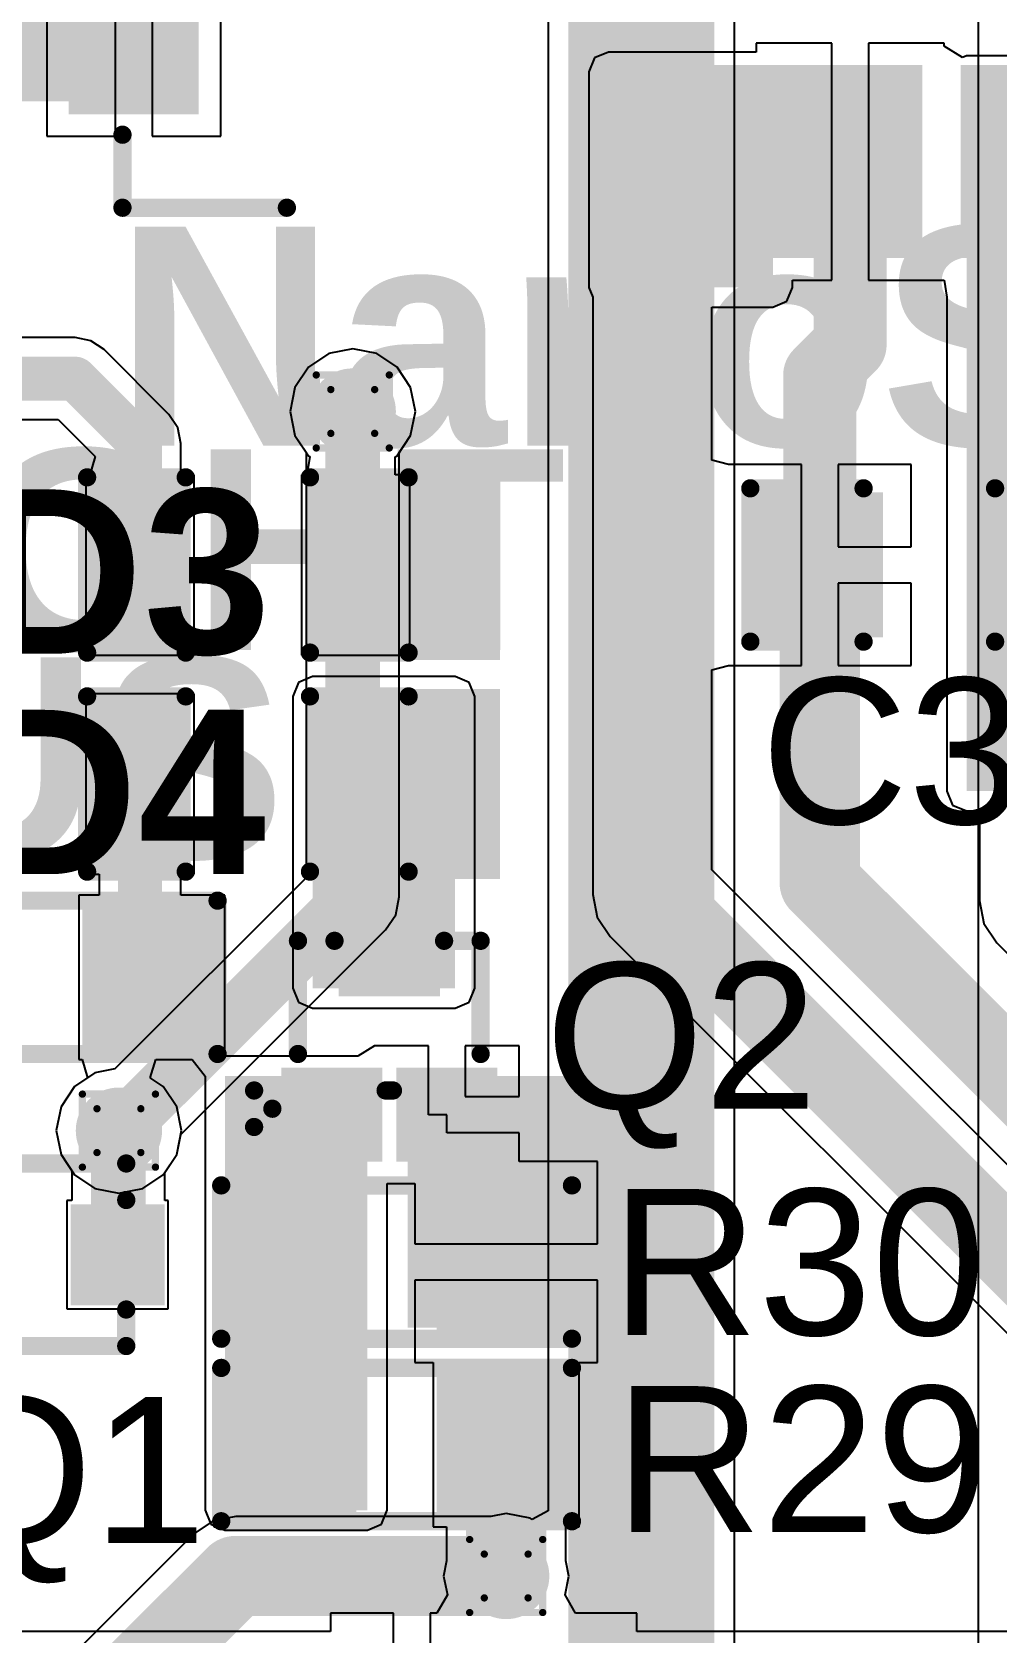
# Model space of a CAD drawing. Header units: inches. Extents: x -0.3 to 9.9, y -0.4 to 5.
# Drawn here: x 0.4832 to 0.7473, y 1.7827 to 2.2209 of the extents above; entities that cross this region are included whole.
import ezdxf

# ---------------------------------------------------------------- set-up
doc = ezdxf.new("R2010")
doc.units = ezdxf.units.IN
doc.header["$MEASUREMENT"] = 0
for name, color, linetype in [('Bottom Layer', 5, 'Continuous'), ('Bottom Solder', 6, 'Continuous'), ('Drill Drawing', 1, 'Continuous'), ('Top Layer', 1, 'Continuous'), ('Top Overlay', 2, 'Continuous'), ('Top Paste', 8, 'Continuous'), ('Top Solder', 216, 'Continuous'), ('Via Holes', 16, 'Continuous')]:
    doc.layers.add(name, color=color, linetype=linetype)
doc.styles.add('Arial', font='', dxfattribs={"height": 0.2})
doc.styles.add('Arial_Bold', font='', dxfattribs={"height": 0.2})
doc.styles.get('Arial').set_extended_font_data('Arial')
doc.styles.get('Arial_Bold').set_extended_font_data('Arial', bold=True)

# ---------------------------------------------------------------- blocks, each defined once
blk = doc.blocks.new('XKNANO_113_14')
at = {"layer": 'Top Layer'}
for points in [[(-0.00591, 0.2878), (0.02559, 0.2878), (0.02559, 0.24291), (-0.00591, 0.24291)], [(0.04409, 0.2878), (0.07559, 0.2878), (0.07559, 0.24291), (0.04409, 0.24291)], [(0.0815, 0.2878), (0.11299, 0.2878), (0.11299, 0.24291), (0.0815, 0.24291)], [(0.24213, 0.24843), (0.26969, 0.24843), (0.26969, 0.16575), (0.24213, 0.16575)]]:
    blk.add_hatch(color=1, dxfattribs=at).paths.add_polyline_path(points)
at = {"layer": 'Top Paste'}
for points in [[(-0.00591, 0.2878), (0.02559, 0.2878), (0.02559, 0.24291), (-0.00591, 0.24291)], [(0.04409, 0.2878), (0.07559, 0.2878), (0.07559, 0.24291), (0.04409, 0.24291)], [(0.0815, 0.2878), (0.11299, 0.2878), (0.11299, 0.24291), (0.0815, 0.24291)], [(0.24213, 0.24843), (0.26969, 0.24843), (0.26969, 0.16575), (0.24213, 0.16575)]]:
    blk.add_hatch(color=8, dxfattribs=at).paths.add_polyline_path(points)
at = {"layer": 'Top Solder'}
for points in [[(-0.00991, 0.2918), (0.02959, 0.2918), (0.02959, 0.23891), (-0.00991, 0.23891)], [(0.04009, 0.2918), (0.07959, 0.2918), (0.07959, 0.23891), (0.04009, 0.23891)], [(0.0775, 0.2918), (0.11699, 0.2918), (0.11699, 0.23891), (0.0775, 0.23891)], [(0.23813, 0.25243), (0.27369, 0.25243), (0.27369, 0.16175), (0.23813, 0.16175)]]:
    blk.add_hatch(color=216, dxfattribs=at).paths.add_polyline_path(points)
at = {"layer": 'Top Overlay', "const_width": 0.005}
for points in [[(0.259, 0.278), (0.214, 0.278)], [(0.259, 0.278), (0.259, 0.258)]]:
    blk.add_lwpolyline(points, dxfattribs=at)
at = {"layer": 'Top Overlay', "const_width": 0.0025}
for points in [[(0.21275, 0.278, 1), (0.21525, 0.278, 1)], [(0.25775, 0.278, 1), (0.26025, 0.278, 1)], [(0.25775, 0.278, 1), (0.26025, 0.278, 1)], [(0.25775, 0.258, 1), (0.26025, 0.258, 1)]]:
    blk.add_lwpolyline(points, format="xyb", close=True, dxfattribs=at)
blk = doc.blocks.new('LED_0603_37')
at = {"layer": 'Top Layer'}
for points in [[(-0.03937, 0.01969), (-0.01969, 0.01969), (-0.01969, -0.01969), (-0.03937, -0.01969)], [(0.01969, 0.01969), (0.03937, 0.01969), (0.03937, -0.01969), (0.01969, -0.01969)]]:
    blk.add_hatch(color=1, dxfattribs=at).paths.add_polyline_path(points)
at = {"layer": 'Top Overlay'}
blk.add_hatch(color=2, dxfattribs=at).paths.add_polyline_path([(0.044, -0.026), (0.069, -0.026), (0.069, 0.026), (0.044, 0.026)])
at = {"layer": 'Top Paste'}
for points in [[(-0.03937, 0.01969), (-0.01969, 0.01969), (-0.01969, -0.01969), (-0.03937, -0.01969)], [(0.01969, 0.01969), (0.03937, 0.01969), (0.03937, -0.01969), (0.01969, -0.01969)]]:
    blk.add_hatch(color=8, dxfattribs=at).paths.add_polyline_path(points)
at = {"layer": 'Top Solder'}
for points in [[(-0.04337, 0.02369), (-0.01569, 0.02369), (-0.01569, -0.02369), (-0.04337, -0.02369)], [(0.01569, 0.02369), (0.04337, 0.02369), (0.04337, -0.02369), (0.01569, -0.02369)]]:
    blk.add_hatch(color=216, dxfattribs=at).paths.add_polyline_path(points)
at = {"layer": 'Top Overlay', "const_width": 0.005}
for points in [[(-0.044, 0.024), (-0.017, 0.024)], [(-0.044, -0.024), (-0.044, 0.024)], [(0.017, 0.024), (0.044, 0.024)], [(0.044, -0.024), (0.044, 0.024)], [(-0.044, -0.024), (-0.017, -0.024)], [(0.017, -0.024), (0.044, -0.024)]]:
    blk.add_lwpolyline(points, dxfattribs=at)
at = {"layer": 'Top Overlay', "const_width": 0.0025}
for points in [[(-0.04525, 0.024, 1), (-0.04275, 0.024, 1)], [(-0.04525, 0.024, 1), (-0.04275, 0.024, 1)], [(-0.01825, 0.024, 1), (-0.01575, 0.024, 1)], [(0.01575, 0.024, 1), (0.01825, 0.024, 1)], [(0.04275, 0.024, 1), (0.04525, 0.024, 1)], [(0.04275, 0.024, 1), (0.04525, 0.024, 1)], [(-0.04525, -0.024, 1), (-0.04275, -0.024, 1)], [(-0.04525, -0.024, 1), (-0.04275, -0.024, 1)], [(-0.01825, -0.024, 1), (-0.01575, -0.024, 1)], [(0.01575, -0.024, 1), (0.01825, -0.024, 1)], [(0.04275, -0.024, 1), (0.04525, -0.024, 1)], [(0.04275, -0.024, 1), (0.04525, -0.024, 1)]]:
    blk.add_lwpolyline(points, format="xyb", close=True, dxfattribs=at)
at = {"layer": 'Top Overlay', "style": 'Arial_Bold'}
blk.add_text('LED4', height=0.045, dxfattribs=at).set_placement((-0.15575, -0.02468))
blk = doc.blocks.new('R___0603_45')
at = {"layer": 'Top Layer'}
for points in [[(-0.015, 0.0175), (-0.015, -0.0175), (-0.045, -0.0175), (-0.045, 0.0175)], [(0.045, 0.0175), (0.045, -0.0175), (0.015, -0.0175), (0.015, 0.0175)]]:
    blk.add_hatch(color=1, dxfattribs=at).paths.add_polyline_path(points)
at = {"layer": 'Top Paste'}
for points in [[(-0.015, 0.0175), (-0.015, -0.0175), (-0.045, -0.0175), (-0.045, 0.0175)], [(0.045, 0.0175), (0.045, -0.0175), (0.015, -0.0175), (0.015, 0.0175)]]:
    blk.add_hatch(color=8, dxfattribs=at).paths.add_polyline_path(points)
at = {"layer": 'Top Solder'}
for points in [[(-0.011, 0.0215), (-0.011, -0.0215), (-0.049, -0.0215), (-0.049, 0.0215)], [(0.049, 0.0215), (0.049, -0.0215), (0.011, -0.0215), (0.011, 0.0215)]]:
    blk.add_hatch(color=216, dxfattribs=at).paths.add_polyline_path(points)
at = {"layer": 'Top Overlay', "const_width": 0.005}
for points in [[(-0.048, 0.021), (-0.048, -0.021)], [(0.048, 0.021), (-0.048, 0.021)], [(0.048, 0.021), (0.048, -0.021)], [(0.048, -0.021), (-0.048, -0.021)]]:
    blk.add_lwpolyline(points, dxfattribs=at)
at = {"layer": 'Top Overlay', "const_width": 0.0025}
for points in [[(-0.04925, 0.021, 1), (-0.04675, 0.021, 1)], [(-0.04925, 0.021, 1), (-0.04675, 0.021, 1)], [(0.04675, 0.021, 1), (0.04925, 0.021, 1)], [(0.04675, 0.021, 1), (0.04925, 0.021, 1)], [(-0.04925, -0.021, 1), (-0.04675, -0.021, 1)], [(-0.04925, -0.021, 1), (-0.04675, -0.021, 1)], [(0.04675, -0.021, 1), (0.04925, -0.021, 1)], [(0.04675, -0.021, 1), (0.04925, -0.021, 1)]]:
    blk.add_lwpolyline(points, format="xyb", close=True, dxfattribs=at)
blk = doc.blocks.new('R___0603_80')
at = {"layer": 'Top Layer'}
for points in [[(-0.015, 0.0175), (-0.015, -0.0175), (-0.045, -0.0175), (-0.045, 0.0175)], [(0.045, 0.0175), (0.045, -0.0175), (0.015, -0.0175), (0.015, 0.0175)]]:
    blk.add_hatch(color=1, dxfattribs=at).paths.add_polyline_path(points)
at = {"layer": 'Top Paste'}
for points in [[(-0.015, 0.0175), (-0.015, -0.0175), (-0.045, -0.0175), (-0.045, 0.0175)], [(0.045, 0.0175), (0.045, -0.0175), (0.015, -0.0175), (0.015, 0.0175)]]:
    blk.add_hatch(color=8, dxfattribs=at).paths.add_polyline_path(points)
at = {"layer": 'Top Solder'}
for points in [[(-0.011, 0.0215), (-0.011, -0.0215), (-0.049, -0.0215), (-0.049, 0.0215)], [(0.049, 0.0215), (0.049, -0.0215), (0.011, -0.0215), (0.011, 0.0215)]]:
    blk.add_hatch(color=216, dxfattribs=at).paths.add_polyline_path(points)
at = {"layer": 'Top Overlay', "const_width": 0.005}
for points in [[(-0.048, 0.021), (0.048, 0.021)], [(-0.048, -0.021), (-0.048, 0.021)], [(0.048, -0.021), (0.048, 0.021)], [(-0.048, -0.021), (0.048, -0.021)]]:
    blk.add_lwpolyline(points, dxfattribs=at)
at = {"layer": 'Top Overlay', "const_width": 0.0025}
for points in [[(-0.04925, 0.021, 1), (-0.04675, 0.021, 1)], [(-0.04925, 0.021, 1), (-0.04675, 0.021, 1)], [(0.04675, 0.021, 1), (0.04925, 0.021, 1)], [(0.04675, 0.021, 1), (0.04925, 0.021, 1)], [(-0.04925, -0.021, 1), (-0.04675, -0.021, 1)], [(-0.04925, -0.021, 1), (-0.04675, -0.021, 1)], [(0.04675, -0.021, 1), (0.04925, -0.021, 1)], [(0.04675, -0.021, 1), (0.04925, -0.021, 1)]]:
    blk.add_lwpolyline(points, format="xyb", close=True, dxfattribs=at)
blk = doc.blocks.new('R___0603_81')
at = {"layer": 'Top Layer'}
for points in [[(-0.015, 0.0175), (-0.015, -0.0175), (-0.045, -0.0175), (-0.045, 0.0175)], [(0.045, 0.0175), (0.045, -0.0175), (0.015, -0.0175), (0.015, 0.0175)]]:
    blk.add_hatch(color=1, dxfattribs=at).paths.add_polyline_path(points)
at = {"layer": 'Top Paste'}
for points in [[(-0.015, 0.0175), (-0.015, -0.0175), (-0.045, -0.0175), (-0.045, 0.0175)], [(0.045, 0.0175), (0.045, -0.0175), (0.015, -0.0175), (0.015, 0.0175)]]:
    blk.add_hatch(color=8, dxfattribs=at).paths.add_polyline_path(points)
at = {"layer": 'Top Solder'}
for points in [[(-0.011, 0.0215), (-0.011, -0.0215), (-0.049, -0.0215), (-0.049, 0.0215)], [(0.049, 0.0215), (0.049, -0.0215), (0.011, -0.0215), (0.011, 0.0215)]]:
    blk.add_hatch(color=216, dxfattribs=at).paths.add_polyline_path(points)
at = {"layer": 'Top Overlay', "const_width": 0.005}
for points in [[(-0.048, -0.021), (-0.048, 0.021)], [(-0.048, 0.021), (0.048, 0.021)], [(0.048, -0.021), (0.048, 0.021)], [(-0.048, -0.021), (0.048, -0.021)]]:
    blk.add_lwpolyline(points, dxfattribs=at)
at = {"layer": 'Top Overlay', "const_width": 0.0025}
for points in [[(-0.04925, 0.021, 1), (-0.04675, 0.021, 1)], [(-0.04925, 0.021, 1), (-0.04675, 0.021, 1)], [(0.04675, 0.021, 1), (0.04925, 0.021, 1)], [(0.04675, 0.021, 1), (0.04925, 0.021, 1)], [(-0.04925, -0.021, 1), (-0.04675, -0.021, 1)], [(-0.04925, -0.021, 1), (-0.04675, -0.021, 1)], [(0.04675, -0.021, 1), (0.04925, -0.021, 1)], [(0.04675, -0.021, 1), (0.04925, -0.021, 1)]]:
    blk.add_lwpolyline(points, format="xyb", close=True, dxfattribs=at)
blk = doc.blocks.new('SOT_723_106')
at = {"layer": 'Top Layer'}
for points in [[(-0.00984, 0.0315), (0.00984, 0.0315), (0.00984, 0.01378), (-0.00984, 0.01378)], [(-0.02559, -0.01378), (-0.00591, -0.01378), (-0.00591, -0.0315), (-0.02559, -0.0315)], [(0.00591, -0.01378), (0.02559, -0.01378), (0.02559, -0.0315), (0.00591, -0.0315)]]:
    blk.add_hatch(color=1, dxfattribs=at).paths.add_polyline_path(points)
at = {"layer": 'Top Paste'}
for points in [[(-0.00984, 0.0315), (0.00984, 0.0315), (0.00984, 0.01378), (-0.00984, 0.01378)], [(-0.02559, -0.01378), (-0.00591, -0.01378), (-0.00591, -0.0315), (-0.02559, -0.0315)], [(0.00591, -0.01378), (0.02559, -0.01378), (0.02559, -0.0315), (0.00591, -0.0315)]]:
    blk.add_hatch(color=8, dxfattribs=at).paths.add_polyline_path(points)
at = {"layer": 'Top Solder'}
for points in [[(-0.01384, 0.0355), (0.01384, 0.0355), (0.01384, 0.00978), (-0.01384, 0.00978)], [(-0.02959, -0.00978), (-0.00191, -0.00978), (-0.00191, -0.0355), (-0.02959, -0.0355)], [(0.00191, -0.00978), (0.02959, -0.00978), (0.02959, -0.0355), (0.00191, -0.0355)]]:
    blk.add_hatch(color=216, dxfattribs=at).paths.add_polyline_path(points)
at = {"layer": 'Top Overlay', "const_width": 0.005}
for points in [[(-0.025, -0.006), (-0.025, 0.025)], [(-0.025, 0.025), (-0.015, 0.025)], [(-0.025, -0.006), (-0.025, 0.025)], [(-0.025, 0.025), (-0.015, 0.025)], [(0.015, 0.025), (0.025, 0.025)], [(0.025, -0.006), (0.025, 0.025)], [(-0.037, -0.026), (-0.037, -0.016)], [(-0.037, -0.016), (-0.032, -0.021)], [(-0.001, -0.016), (0.001, -0.016)], [(-0.037, -0.026), (-0.032, -0.021)]]:
    blk.add_lwpolyline(points, dxfattribs=at)
at = {"layer": 'Top Overlay', "const_width": 0.0025}
for points in [[(-0.02625, 0.025, 1), (-0.02375, 0.025, 1)], [(-0.02625, 0.025, 1), (-0.02375, 0.025, 1)], [(-0.02625, 0.025, 1), (-0.02375, 0.025, 1)], [(-0.02625, 0.025, 1), (-0.02375, 0.025, 1)], [(-0.01625, 0.025, 1), (-0.01375, 0.025, 1)], [(-0.01625, 0.025, 1), (-0.01375, 0.025, 1)], [(0.01375, 0.025, 1), (0.01625, 0.025, 1)], [(0.02375, 0.025, 1), (0.02625, 0.025, 1)], [(0.02375, 0.025, 1), (0.02625, 0.025, 1)], [(-0.02625, -0.006, 1), (-0.02375, -0.006, 1)], [(-0.02625, -0.006, 1), (-0.02375, -0.006, 1)], [(0.02375, -0.006, 1), (0.02625, -0.006, 1)], [(-0.03825, -0.016, 1), (-0.03575, -0.016, 1)], [(-0.03825, -0.016, 1), (-0.03575, -0.016, 1)], [(-0.00225, -0.016, 1), (0.00025, -0.016, 1)], [(-0.00025, -0.016, 1), (0.00225, -0.016, 1)], [(-0.03325, -0.021, 1), (-0.03075, -0.021, 1)], [(-0.03325, -0.021, 1), (-0.03075, -0.021, 1)], [(-0.03825, -0.026, 1), (-0.03575, -0.026, 1)], [(-0.03825, -0.026, 1), (-0.03575, -0.026, 1)]]:
    blk.add_lwpolyline(points, format="xyb", close=True, dxfattribs=at)
blk = doc.blocks.new('SOT_723_107')
at = {"layer": 'Top Layer'}
for points in [[(-0.00984, 0.0315), (0.00984, 0.0315), (0.00984, 0.01378), (-0.00984, 0.01378)], [(-0.02559, -0.01378), (-0.00591, -0.01378), (-0.00591, -0.0315), (-0.02559, -0.0315)], [(0.00591, -0.01378), (0.02559, -0.01378), (0.02559, -0.0315), (0.00591, -0.0315)]]:
    blk.add_hatch(color=1, dxfattribs=at).paths.add_polyline_path(points)
at = {"layer": 'Top Paste'}
for points in [[(-0.00984, 0.0315), (0.00984, 0.0315), (0.00984, 0.01378), (-0.00984, 0.01378)], [(-0.02559, -0.01378), (-0.00591, -0.01378), (-0.00591, -0.0315), (-0.02559, -0.0315)], [(0.00591, -0.01378), (0.02559, -0.01378), (0.02559, -0.0315), (0.00591, -0.0315)]]:
    blk.add_hatch(color=8, dxfattribs=at).paths.add_polyline_path(points)
at = {"layer": 'Top Solder'}
for points in [[(-0.01384, 0.0355), (0.01384, 0.0355), (0.01384, 0.00978), (-0.01384, 0.00978)], [(-0.02959, -0.00978), (-0.00191, -0.00978), (-0.00191, -0.0355), (-0.02959, -0.0355)], [(0.00191, -0.00978), (0.02959, -0.00978), (0.02959, -0.0355), (0.00191, -0.0355)]]:
    blk.add_hatch(color=216, dxfattribs=at).paths.add_polyline_path(points)
at = {"layer": 'Top Overlay', "const_width": 0.005}
for points in [[(-0.025, -0.006), (-0.025, 0.025)], [(-0.015, 0.025), (-0.025, 0.025)], [(-0.025, -0.006), (-0.025, 0.025)], [(-0.015, 0.025), (-0.025, 0.025)], [(0.025, 0.025), (0.015, 0.025)], [(0.025, -0.006), (0.025, 0.025)], [(-0.037, -0.026), (-0.037, -0.016)], [(-0.032, -0.021), (-0.037, -0.016)], [(0.001, -0.016), (-0.001, -0.016)], [(-0.037, -0.026), (-0.032, -0.021)]]:
    blk.add_lwpolyline(points, dxfattribs=at)
at = {"layer": 'Top Overlay', "const_width": 0.0025}
for points in [[(-0.02625, 0.025, 1), (-0.02375, 0.025, 1)], [(-0.02625, 0.025, 1), (-0.02375, 0.025, 1)], [(-0.02625, 0.025, 1), (-0.02375, 0.025, 1)], [(-0.02625, 0.025, 1), (-0.02375, 0.025, 1)], [(-0.01625, 0.025, 1), (-0.01375, 0.025, 1)], [(-0.01625, 0.025, 1), (-0.01375, 0.025, 1)], [(0.01375, 0.025, 1), (0.01625, 0.025, 1)], [(0.02375, 0.025, 1), (0.02625, 0.025, 1)], [(0.02375, 0.025, 1), (0.02625, 0.025, 1)], [(-0.02625, -0.006, 1), (-0.02375, -0.006, 1)], [(-0.02625, -0.006, 1), (-0.02375, -0.006, 1)], [(0.02375, -0.006, 1), (0.02625, -0.006, 1)], [(-0.03825, -0.016, 1), (-0.03575, -0.016, 1)], [(-0.03825, -0.016, 1), (-0.03575, -0.016, 1)], [(-0.00225, -0.016, 1), (0.00025, -0.016, 1)], [(-0.00025, -0.016, 1), (0.00225, -0.016, 1)], [(-0.03325, -0.021, 1), (-0.03075, -0.021, 1)], [(-0.03325, -0.021, 1), (-0.03075, -0.021, 1)], [(-0.03825, -0.026, 1), (-0.03575, -0.026, 1)], [(-0.03825, -0.026, 1), (-0.03575, -0.026, 1)]]:
    blk.add_lwpolyline(points, format="xyb", close=True, dxfattribs=at)
blk = doc.blocks.new('LED_0603_117')
at = {"layer": 'Top Layer'}
for points in [[(-0.03937, 0.01969), (-0.01969, 0.01969), (-0.01969, -0.01969), (-0.03937, -0.01969)], [(0.01969, 0.01969), (0.03937, 0.01969), (0.03937, -0.01969), (0.01969, -0.01969)]]:
    blk.add_hatch(color=1, dxfattribs=at).paths.add_polyline_path(points)
at = {"layer": 'Top Overlay'}
blk.add_hatch(color=2, dxfattribs=at).paths.add_polyline_path([(0.044, -0.02601), (0.069, -0.02601), (0.069, 0.02599), (0.044, 0.02599)])
at = {"layer": 'Top Paste'}
for points in [[(-0.03937, 0.01969), (-0.01969, 0.01969), (-0.01969, -0.01969), (-0.03937, -0.01969)], [(0.01969, 0.01969), (0.03937, 0.01969), (0.03937, -0.01969), (0.01969, -0.01969)]]:
    blk.add_hatch(color=8, dxfattribs=at).paths.add_polyline_path(points)
at = {"layer": 'Top Solder'}
for points in [[(-0.04337, 0.02369), (-0.01569, 0.02369), (-0.01569, -0.02369), (-0.04337, -0.02369)], [(0.01569, 0.02369), (0.04337, 0.02369), (0.04337, -0.02369), (0.01569, -0.02369)]]:
    blk.add_hatch(color=216, dxfattribs=at).paths.add_polyline_path(points)
at = {"layer": 'Top Overlay', "const_width": 0.005}
for points in [[(-0.044, 0.024), (-0.017, 0.024)], [(-0.044, -0.024), (-0.044, 0.024)], [(0.017, 0.024), (0.044, 0.024)], [(0.044, -0.024), (0.044, 0.024)], [(-0.044, -0.024), (-0.017, -0.024)], [(0.017, -0.024), (0.044, -0.024)]]:
    blk.add_lwpolyline(points, dxfattribs=at)
at = {"layer": 'Top Overlay', "const_width": 0.0025}
for points in [[(-0.04525, 0.024, 1), (-0.04275, 0.024, 1)], [(-0.04525, 0.024, 1), (-0.04275, 0.024, 1)], [(-0.01825, 0.024, 1), (-0.01575, 0.024, 1)], [(0.01575, 0.024, 1), (0.01825, 0.024, 1)], [(0.04275, 0.024, 1), (0.04525, 0.024, 1)], [(0.04275, 0.024, 1), (0.04525, 0.024, 1)], [(-0.04525, -0.024, 1), (-0.04275, -0.024, 1)], [(-0.04525, -0.024, 1), (-0.04275, -0.024, 1)], [(-0.01825, -0.024, 1), (-0.01575, -0.024, 1)], [(0.01575, -0.024, 1), (0.01825, -0.024, 1)], [(0.04275, -0.024, 1), (0.04525, -0.024, 1)], [(0.04275, -0.024, 1), (0.04525, -0.024, 1)]]:
    blk.add_lwpolyline(points, format="xyb", close=True, dxfattribs=at)
at = {"layer": 'Top Overlay', "style": 'Arial_Bold'}
blk.add_text('LED3', height=0.045, dxfattribs=at).set_placement((-0.15435, -0.02429))
blk = doc.blocks.new('C___0603_185')
at = {"layer": 'Top Layer'}
for points in [[(-0.015, 0.0175), (-0.015, -0.0175), (-0.045, -0.0175), (-0.045, 0.0175)], [(0.045, 0.0175), (0.045, -0.0175), (0.015, -0.0175), (0.015, 0.0175)]]:
    blk.add_hatch(color=1, dxfattribs=at).paths.add_polyline_path(points)
at = {"layer": 'Top Paste'}
for points in [[(-0.015, 0.0175), (-0.015, -0.0175), (-0.045, -0.0175), (-0.045, 0.0175)], [(0.045, 0.0175), (0.045, -0.0175), (0.015, -0.0175), (0.015, 0.0175)]]:
    blk.add_hatch(color=8, dxfattribs=at).paths.add_polyline_path(points)
at = {"layer": 'Top Solder'}
for points in [[(-0.01264, 0.01986), (-0.01264, -0.01986), (-0.04736, -0.01986), (-0.04736, 0.01986)], [(0.04736, 0.01986), (0.04736, -0.01986), (0.01264, -0.01986), (0.01264, 0.01986)]]:
    blk.add_hatch(color=216, dxfattribs=at).paths.add_polyline_path(points)
at = {"layer": 'Top Overlay', "const_width": 0.005}
for points in [[(-0.049, -0.021), (-0.049, 0.021)], [(-0.049, 0.021), (-0.018, 0.021)], [(0.018, 0.021), (0.049, 0.021)], [(0.049, -0.021), (0.049, 0.021)], [(-0.049, -0.021), (-0.018, -0.021)], [(0.018, -0.021), (0.049, -0.021)]]:
    blk.add_lwpolyline(points, dxfattribs=at)
at = {"layer": 'Top Overlay', "const_width": 0.0025}
for points in [[(-0.05025, 0.021, 1), (-0.04775, 0.021, 1)], [(-0.05025, 0.021, 1), (-0.04775, 0.021, 1)], [(-0.01925, 0.021, 1), (-0.01675, 0.021, 1)], [(0.01675, 0.021, 1), (0.01925, 0.021, 1)], [(0.04775, 0.021, 1), (0.05025, 0.021, 1)], [(0.04775, 0.021, 1), (0.05025, 0.021, 1)], [(-0.05025, -0.021, 1), (-0.04775, -0.021, 1)], [(-0.05025, -0.021, 1), (-0.04775, -0.021, 1)], [(-0.01925, -0.021, 1), (-0.01675, -0.021, 1)], [(0.01675, -0.021, 1), (0.01925, -0.021, 1)], [(0.04775, -0.021, 1), (0.05025, -0.021, 1)], [(0.04775, -0.021, 1), (0.05025, -0.021, 1)]]:
    blk.add_lwpolyline(points, format="xyb", close=True, dxfattribs=at)

msp = doc.modelspace()

# ---------------------------------------------------------------- hatches: boundary and pattern name
at = {"layer": 'Bottom Layer'}
h = msp.add_hatch(color=5, dxfattribs=at)
edge = h.paths.add_edge_path()
edge.add_arc((0.571, 2.117), 0.01181, 0, 360)
h = msp.add_hatch(color=5, dxfattribs=at)
edge = h.paths.add_edge_path()
edge.add_arc((0.507, 1.92), 0.01181, 0, 360)
h = msp.add_hatch(color=5, dxfattribs=at)
edge = h.paths.add_edge_path()
edge.add_arc((0.613, 1.798), 0.01181, 0, 360)
at = {"layer": 'Bottom Solder'}
h = msp.add_hatch(color=6, dxfattribs=at)
edge = h.paths.add_edge_path()
edge.add_arc((0.571, 2.117), 0.00591, 0, 360)
h = msp.add_hatch(color=6, dxfattribs=at)
edge = h.paths.add_edge_path()
edge.add_arc((0.507, 1.92), 0.00591, 0, 360)
h = msp.add_hatch(color=6, dxfattribs=at)
edge = h.paths.add_edge_path()
edge.add_arc((0.613, 1.798), 0.00591, 0, 360)
at = {"layer": 'Top Layer'}
for points in [[(0.36582, 2.20195), (0.528, 2.20195), (0.528, 2.288), (0.36582, 2.288)], [(0.641, 2.151), (0.686, 2.151), (0.686, 2.21), (0.641, 2.21)], [(0.739, 2.013), (0.777, 2.013), (0.777, 2.209), (0.739, 2.209)], [(0.599, 1.959), (0.599, 2.03895), (0.56, 2.03895), (0.56, 1.959)], [(0.575, 1.816), (0.575, 1.93495), (0.536, 1.93495), (0.536, 1.816)], [(0.63, 1.866), (0.63, 1.935), (0.586, 1.935), (0.586, 1.866)]]:
    msp.add_hatch(color=1, dxfattribs=at).paths.add_polyline_path(points)
h = msp.add_hatch(color=1, dxfattribs=at)
edge = h.paths.add_edge_path()
edge.add_arc((0.571, 2.117), 0.01181, 0, 360)
h = msp.add_hatch(color=1, dxfattribs=at)
edge = h.paths.add_edge_path()
edge.add_arc((0.507, 1.92), 0.01181, 0, 360)
h = msp.add_hatch(color=1, dxfattribs=at)
edge = h.paths.add_edge_path()
edge.add_arc((0.613, 1.798), 0.01181, 0, 360)
at = {"layer": 'Top Solder'}
h = msp.add_hatch(color=216, dxfattribs=at)
edge = h.paths.add_edge_path()
edge.add_arc((0.571, 2.117), 0.00591, 0, 360)
h = msp.add_hatch(color=216, dxfattribs=at)
edge = h.paths.add_edge_path()
edge.add_arc((0.507, 1.92), 0.00591, 0, 360)
h = msp.add_hatch(color=216, dxfattribs=at)
edge = h.paths.add_edge_path()
edge.add_arc((0.613, 1.798), 0.00591, 0, 360)
at = {"layer": 'Via Holes'}
h = msp.add_hatch(color=7, dxfattribs=at)
edge = h.paths.add_edge_path()
edge.add_arc((0.571, 2.117), 0.00591, 0, 360)
h = msp.add_hatch(color=7, dxfattribs=at)
edge = h.paths.add_edge_path()
edge.add_arc((0.507, 1.92), 0.00591, 0, 360)
h = msp.add_hatch(color=7, dxfattribs=at)
edge = h.paths.add_edge_path()
edge.add_arc((0.613, 1.798), 0.00591, 0, 360)

# ---------------------------------------------------------------- linework, layer by layer
at = {"layer": 'Bottom Layer'}
for p, q in [((0.62451, 2.37401), (0.62451, 1.81583)), ((0.67549, 1.34799), (0.67549, 2.25369)), ((0.7422, 2.24953), (0.7422, 1.55624)), ((0.56444, 2.13284), (0.55888, 2.12912)), ((0.571, 2.13414), (0.56444, 2.13284)), ((0.57756, 2.13284), (0.571, 2.13414)), ((0.58312, 2.12912), (0.57756, 2.13284)), ((0.55888, 2.12912), (0.55516, 2.12356)), ((0.58684, 2.12356), (0.58312, 2.12912)), ((0.55516, 2.12356), (0.55386, 2.117)), ((0.58814, 2.117), (0.58684, 2.12356)), ((0.55386, 2.117), (0.55516, 2.11044)), ((0.58684, 2.11044), (0.58814, 2.117)), ((0.55516, 2.11044), (0.55826, 2.10582)), ((0.58374, 2.10582), (0.58684, 2.11044)), ((0.55826, 2.10582), (0.55826, 1.98928)), ((0.58374, 1.984), (0.58374, 2.10582)), ((0.55826, 1.98928), (0.5059, 1.93692)), ((0.58277, 1.97912), (0.58374, 1.984)), ((0.58001, 1.97499), (0.58277, 1.97912)), ((0.52392, 1.9189), (0.58001, 1.97499)), ((0.50044, 1.93584), (0.49488, 1.93212)), ((0.5059, 1.93692), (0.50044, 1.93584)), ((0.49488, 1.93212), (0.49116, 1.92656)), ((0.49116, 1.92656), (0.48986, 1.92)), ((0.48986, 1.92), (0.49116, 1.91344)), ((0.52284, 1.91344), (0.52392, 1.9189)), ((0.49116, 1.91344), (0.49488, 1.90788)), ((0.51912, 1.90788), (0.52284, 1.91344)), ((0.49488, 1.90788), (0.50044, 1.90416)), ((0.51356, 1.90416), (0.51912, 1.90788)), ((0.50044, 1.90416), (0.507, 1.90286)), ((0.507, 1.90286), (0.51356, 1.90416)), ((0.613, 1.81514), (0.60884, 1.81431)), ((0.61956, 1.81384), (0.613, 1.81514)), ((0.62451, 1.81583), (0.6201, 1.81347)), ((0.53276, 1.81307), (0.52746, 1.80954)), ((0.539, 1.81431), (0.53276, 1.81307)), ((0.60884, 1.81431), (0.539, 1.81431)), ((0.6201, 1.81347), (0.61956, 1.81384)), ((0.52746, 1.80954), (0.49729, 1.77936))]:
    msp.add_line(p, q, dxfattribs=at)
for points, const_width in [([(0.65, 1.33743), (0.65, 2.38457)], 0.04), ([(0.571, 1.984), (0.571, 2.117)], 0.015), ([(0.507, 1.92), (0.571, 1.984)], 0.015), ([(0.50882, 1.76782), (0.539, 1.798)], 0.022), ([(0.539, 1.798), (0.613, 1.798)], 0.022)]:
    msp.add_lwpolyline(points, dxfattribs=dict(at, const_width=const_width))
for points, const_width in [([(0.56725, 2.117, 1), (0.57475, 2.117, 1)], 0.0075), ([(0.56725, 1.984, 1), (0.57475, 1.984, 1)], 0.0075), ([(0.56725, 1.984, 1), (0.57475, 1.984, 1)], 0.0075), ([(0.50325, 1.92, 1), (0.51075, 1.92, 1)], 0.0075), ([(0.5335, 1.798, 1), (0.5445, 1.798, 1)], 0.011), ([(0.5335, 1.798, 1), (0.5445, 1.798, 1)], 0.011), ([(0.6075, 1.798, 1), (0.6185, 1.798, 1)], 0.011)]:
    msp.add_lwpolyline(points, format="xyb", close=True, dxfattribs=dict(at, const_width=const_width))
at = {"layer": 'Drill Drawing', "const_width": 0.002}
for points in [[(0.561, 2.127), (0.581, 2.127)], [(0.561, 2.107), (0.561, 2.127)], [(0.581, 2.107), (0.581, 2.127)], [(0.565, 2.123), (0.577, 2.123)], [(0.565, 2.111), (0.565, 2.123)], [(0.577, 2.111), (0.577, 2.123)], [(0.565, 2.111), (0.577, 2.111)], [(0.561, 2.107), (0.581, 2.107)], [(0.497, 1.93), (0.517, 1.93)], [(0.497, 1.91), (0.497, 1.93)], [(0.517, 1.91), (0.517, 1.93)], [(0.501, 1.926), (0.513, 1.926)], [(0.501, 1.914), (0.501, 1.926)], [(0.513, 1.914), (0.513, 1.926)], [(0.497, 1.91), (0.517, 1.91)], [(0.501, 1.914), (0.513, 1.914)], [(0.603, 1.808), (0.623, 1.808)], [(0.603, 1.788), (0.603, 1.808)], [(0.623, 1.788), (0.623, 1.808)], [(0.607, 1.804), (0.619, 1.804)], [(0.607, 1.792), (0.607, 1.804)], [(0.619, 1.792), (0.619, 1.804)], [(0.607, 1.792), (0.619, 1.792)], [(0.603, 1.788), (0.623, 1.788)]]:
    msp.add_lwpolyline(points, dxfattribs=at)
at = {"layer": 'Drill Drawing', "const_width": 0.001}
for points in [[(0.5605, 2.127, 1), (0.5615, 2.127, 1)], [(0.5605, 2.127, 1), (0.5615, 2.127, 1)], [(0.5805, 2.127, 1), (0.5815, 2.127, 1)], [(0.5805, 2.127, 1), (0.5815, 2.127, 1)], [(0.5645, 2.123, 1), (0.5655, 2.123, 1)], [(0.5645, 2.123, 1), (0.5655, 2.123, 1)], [(0.5765, 2.123, 1), (0.5775, 2.123, 1)], [(0.5765, 2.123, 1), (0.5775, 2.123, 1)], [(0.5645, 2.111, 1), (0.5655, 2.111, 1)], [(0.5645, 2.111, 1), (0.5655, 2.111, 1)], [(0.5765, 2.111, 1), (0.5775, 2.111, 1)], [(0.5765, 2.111, 1), (0.5775, 2.111, 1)], [(0.5605, 2.107, 1), (0.5615, 2.107, 1)], [(0.5605, 2.107, 1), (0.5615, 2.107, 1)], [(0.5805, 2.107, 1), (0.5815, 2.107, 1)], [(0.5805, 2.107, 1), (0.5815, 2.107, 1)], [(0.4965, 1.93, 1), (0.4975, 1.93, 1)], [(0.4965, 1.93, 1), (0.4975, 1.93, 1)], [(0.5165, 1.93, 1), (0.5175, 1.93, 1)], [(0.5165, 1.93, 1), (0.5175, 1.93, 1)], [(0.5005, 1.926, 1), (0.5015, 1.926, 1)], [(0.5005, 1.926, 1), (0.5015, 1.926, 1)], [(0.5125, 1.926, 1), (0.5135, 1.926, 1)], [(0.5125, 1.926, 1), (0.5135, 1.926, 1)], [(0.4965, 1.91, 1), (0.4975, 1.91, 1)], [(0.4965, 1.91, 1), (0.4975, 1.91, 1)], [(0.5005, 1.914, 1), (0.5015, 1.914, 1)], [(0.5005, 1.914, 1), (0.5015, 1.914, 1)], [(0.5125, 1.914, 1), (0.5135, 1.914, 1)], [(0.5125, 1.914, 1), (0.5135, 1.914, 1)], [(0.5165, 1.91, 1), (0.5175, 1.91, 1)], [(0.5165, 1.91, 1), (0.5175, 1.91, 1)], [(0.6025, 1.808, 1), (0.6035, 1.808, 1)], [(0.6025, 1.808, 1), (0.6035, 1.808, 1)], [(0.6225, 1.808, 1), (0.6235, 1.808, 1)], [(0.6225, 1.808, 1), (0.6235, 1.808, 1)], [(0.6065, 1.804, 1), (0.6075, 1.804, 1)], [(0.6065, 1.804, 1), (0.6075, 1.804, 1)], [(0.6185, 1.804, 1), (0.6195, 1.804, 1)], [(0.6185, 1.804, 1), (0.6195, 1.804, 1)], [(0.6065, 1.792, 1), (0.6075, 1.792, 1)], [(0.6065, 1.792, 1), (0.6075, 1.792, 1)], [(0.6185, 1.792, 1), (0.6195, 1.792, 1)], [(0.6185, 1.792, 1), (0.6195, 1.792, 1)], [(0.6025, 1.788, 1), (0.6035, 1.788, 1)], [(0.6025, 1.788, 1), (0.6035, 1.788, 1)], [(0.6225, 1.788, 1), (0.6235, 1.788, 1)], [(0.6225, 1.788, 1), (0.6235, 1.788, 1)]]:
    msp.add_lwpolyline(points, format="xyb", close=True, dxfattribs=at)
at = {"layer": 'Top Layer'}
for p, q in [((0.48729, 2.23872), (0.48729, 2.19238)), ((0.50607, 2.19238), (0.50607, 2.23872)), ((0.51607, 2.23872), (0.51607, 2.19238)), ((0.53485, 2.19238), (0.53485, 2.23872)), ((0.70213, 2.21789), (0.68138, 2.21789)), ((0.68138, 2.21789), (0.68138, 2.21541)), ((0.70213, 2.18545), (0.70213, 2.21789)), ((0.73288, 2.21789), (0.71213, 2.21789)), ((0.71213, 2.21789), (0.71213, 2.18545)), ((0.73288, 2.21706), (0.73288, 2.21789)), ((0.63717, 2.21383), (0.63559, 2.21)), ((0.641, 2.21541), (0.63717, 2.21383)), ((0.68138, 2.21541), (0.641, 2.21541)), ((0.73788, 2.21395), (0.73288, 2.21706)), ((0.739, 2.21441), (0.73788, 2.21395)), ((0.777, 2.21441), (0.739, 2.21441)), ((0.63559, 2.21), (0.63559, 2.151)), ((0.48729, 2.19238), (0.50607, 2.19238)), ((0.51607, 2.19238), (0.53485, 2.19238)), ((0.70213, 2.15301), (0.70213, 2.18545)), ((0.71213, 2.18545), (0.71213, 2.15301)), ((0.69141, 2.151), (0.69141, 2.15301)), ((0.69141, 2.15301), (0.70213, 2.15301)), ((0.71213, 2.15301), (0.73288, 2.15301)), ((0.73288, 2.15301), (0.73359, 2.14831)), ((0.63559, 2.151), (0.63669, 2.14835)), ((0.63669, 2.14835), (0.63669, 1.9847)), ((0.68983, 2.14717), (0.69141, 2.151)), ((0.73359, 2.14831), (0.73359, 2.013)), ((0.66931, 2.10363), (0.66931, 2.14559)), ((0.66931, 2.14559), (0.686, 2.14559)), ((0.686, 2.14559), (0.68983, 2.14717)), ((0.495, 2.13722), (0.472, 2.13722)), ((0.49929, 2.13636), (0.495, 2.13722)), ((0.495, 2.13722), (0.495, 2.13722)), ((0.50293, 2.13393), (0.49929, 2.13636)), ((0.5207, 2.11616), (0.50293, 2.13393)), ((0.56444, 2.13284), (0.55888, 2.12912)), ((0.571, 2.13414), (0.56444, 2.13284)), ((0.57756, 2.13284), (0.571, 2.13414)), ((0.58312, 2.12912), (0.57756, 2.13284)), ((0.55888, 2.12912), (0.55516, 2.12356)), ((0.58684, 2.12356), (0.58312, 2.12912)), ((0.55516, 2.12356), (0.55386, 2.117)), ((0.58814, 2.117), (0.58684, 2.12356)), ((0.55386, 2.117), (0.55516, 2.11044)), ((0.58684, 2.11044), (0.58814, 2.117)), ((0.472, 2.11478), (0.49035, 2.11478)), ((0.49035, 2.11478), (0.50051, 2.10463)), ((0.52313, 2.11252), (0.5207, 2.11616)), ((0.5207, 2.11616), (0.5207, 2.11616)), ((0.52398, 2.10823), (0.52313, 2.11252)), ((0.52398, 2.09963), (0.52398, 2.10823)), ((0.55516, 2.11044), (0.55888, 2.10488)), ((0.58312, 2.10488), (0.58684, 2.11044)), ((0.50051, 2.10463), (0.49902, 2.09963)), ((0.55925, 2.10463), (0.55847, 2.09963)), ((0.55888, 2.10488), (0.55925, 2.10463)), ((0.58263, 2.10455), (0.58312, 2.10488)), ((0.58263, 2.09963), (0.58263, 2.10455)), ((0.49902, 2.09963), (0.49793, 2.09963)), ((0.49793, 2.09963), (0.49793, 2.05026)), ((0.52761, 2.09963), (0.52398, 2.09963)), ((0.52761, 2.05026), (0.52761, 2.09963)), ((0.55847, 2.09963), (0.55698, 2.09963)), ((0.55698, 2.09963), (0.55698, 2.05026)), ((0.58667, 2.09963), (0.58263, 2.09963)), ((0.58667, 2.05026), (0.58667, 2.09963)), ((0.67382, 2.10245), (0.66931, 2.10363)), ((0.67431, 2.10245), (0.67382, 2.10245)), ((0.69382, 2.10245), (0.67431, 2.10245)), ((0.69382, 2.07495), (0.69382, 2.10245)), ((0.72382, 2.10245), (0.70382, 2.10245)), ((0.70382, 2.10245), (0.70382, 2.07995)), ((0.72382, 2.07995), (0.72382, 2.10245)), ((0.70382, 2.07995), (0.72382, 2.07995)), ((0.69382, 2.04745), (0.69382, 2.07495)), ((0.72382, 2.06995), (0.70382, 2.06995)), ((0.70382, 2.06995), (0.70382, 2.04745)), ((0.72382, 2.04745), (0.72382, 2.06995)), ((0.49793, 2.05026), (0.52761, 2.05026)), ((0.55698, 2.05026), (0.58667, 2.05026)), ((0.66931, 2.04626), (0.67382, 2.04745)), ((0.67382, 2.04745), (0.67431, 2.04745)), ((0.67431, 2.04745), (0.69382, 2.04745)), ((0.70382, 2.04745), (0.72382, 2.04745)), ((0.55617, 2.04278), (0.55459, 2.03895)), ((0.56, 2.04436), (0.55617, 2.04278)), ((0.599, 2.04436), (0.56, 2.04436)), ((0.60283, 2.04278), (0.599, 2.04436)), ((0.60441, 2.03895), (0.60283, 2.04278)), ((0.66931, 1.99146), (0.66931, 2.04626)), ((0.52761, 2.03963), (0.49793, 2.03963)), ((0.49793, 2.03963), (0.49793, 1.99026)), ((0.52761, 1.99026), (0.52761, 2.03963)), ((0.55459, 2.03895), (0.55459, 1.959)), ((0.60441, 1.959), (0.60441, 2.03895)), ((0.73359, 2.013), (0.73517, 2.00917)), ((0.73517, 2.00917), (0.739, 2.00759)), ((0.739, 2.00759), (0.74251, 2.00759)), ((0.74251, 2.00759), (0.74251, 1.98295)), ((0.49793, 1.99026), (0.50155, 1.99026)), ((0.50155, 1.99026), (0.50155, 1.9845)), ((0.52398, 1.9845), (0.52398, 1.99026)), ((0.52398, 1.99026), (0.52761, 1.99026)), ((0.83406, 1.82671), (0.66931, 1.99146)), ((0.50155, 1.9845), (0.496, 1.9845)), ((0.496, 1.9845), (0.496, 1.9395)), ((0.536, 1.9845), (0.52398, 1.9845)), ((0.536, 1.94396), (0.536, 1.9845)), ((0.63669, 1.9847), (0.63793, 1.97846)), ((0.74251, 1.98295), (0.74375, 1.97671)), ((0.63793, 1.97846), (0.64146, 1.97316)), ((0.74375, 1.97671), (0.74729, 1.97141)), ((0.64146, 1.97316), (0.81577, 1.79886)), ((0.74729, 1.97141), (0.82779, 1.89091)), ((0.55459, 1.959), (0.55617, 1.95517)), ((0.55617, 1.95517), (0.56, 1.95359)), ((0.599, 1.95359), (0.60283, 1.95517)), ((0.60283, 1.95517), (0.60441, 1.959)), ((0.56, 1.95359), (0.599, 1.95359)), ((0.536, 1.94036), (0.536, 1.94396)), ((0.57691, 1.94322), (0.57243, 1.94036)), ((0.59175, 1.94322), (0.57691, 1.94322)), ((0.57691, 1.94322), (0.57691, 1.94322)), ((0.59175, 1.92436), (0.59175, 1.94322)), ((0.61659, 1.94322), (0.60175, 1.94322)), ((0.60175, 1.94322), (0.60175, 1.92936)), ((0.61659, 1.92936), (0.61659, 1.94322)), ((0.496, 1.9395), (0.49693, 1.9395)), ((0.49693, 1.9395), (0.49844, 1.9345)), ((0.51556, 1.9345), (0.51707, 1.9395)), ((0.51707, 1.9395), (0.52706, 1.9395)), ((0.52706, 1.9395), (0.53059, 1.93495)), ((0.53857, 1.94036), (0.536, 1.94036)), ((0.57243, 1.94036), (0.53857, 1.94036)), ((0.49844, 1.9345), (0.49488, 1.93212)), ((0.51912, 1.93212), (0.51556, 1.9345)), ((0.53059, 1.93495), (0.53059, 1.816)), ((0.49488, 1.93212), (0.49116, 1.92656)), ((0.52284, 1.92656), (0.51912, 1.93212)), ((0.60175, 1.92936), (0.61659, 1.92936)), ((0.49116, 1.92656), (0.48986, 1.92)), ((0.52414, 1.92), (0.52284, 1.92656)), ((0.59675, 1.92436), (0.59175, 1.92436)), ((0.59675, 1.91936), (0.59675, 1.92436)), ((0.48986, 1.92), (0.49116, 1.91344)), ((0.52284, 1.91344), (0.52414, 1.92)), ((0.61659, 1.91936), (0.59675, 1.91936)), ((0.61659, 1.9115), (0.61659, 1.91936)), ((0.49116, 1.91344), (0.49407, 1.90909)), ((0.51956, 1.90854), (0.52284, 1.91344)), ((0.638, 1.9115), (0.61659, 1.9115)), ((0.638, 1.889), (0.638, 1.9115)), ((0.49407, 1.90909), (0.49407, 1.90084)), ((0.51956, 1.90084), (0.51956, 1.90854)), ((0.58041, 1.816), (0.58041, 1.9055)), ((0.58041, 1.9055), (0.588, 1.9055)), ((0.588, 1.9055), (0.588, 1.889)), ((0.49407, 1.90084), (0.49278, 1.90084)), ((0.49278, 1.90084), (0.49278, 1.87116)), ((0.5205, 1.90084), (0.51956, 1.90084)), ((0.5205, 1.87116), (0.5205, 1.90084)), ((0.588, 1.889), (0.613, 1.889)), ((0.613, 1.889), (0.638, 1.889)), ((0.613, 1.879), (0.588, 1.879)), ((0.588, 1.879), (0.588, 1.8565)), ((0.638, 1.879), (0.613, 1.879)), ((0.638, 1.8565), (0.638, 1.879)), ((0.49278, 1.87116), (0.5205, 1.87116)), ((0.588, 1.8565), (0.593, 1.8565)), ((0.593, 1.8565), (0.593, 1.8115)), ((0.633, 1.8115), (0.633, 1.8565)), ((0.633, 1.8565), (0.638, 1.8565)), ((0.53059, 1.816), (0.53217, 1.81217)), ((0.57883, 1.81217), (0.58041, 1.816)), ((0.53217, 1.81217), (0.533, 1.81183)), ((0.533, 1.81183), (0.533, 1.8115)), ((0.533, 1.8115), (0.5338, 1.8115)), ((0.5338, 1.8115), (0.536, 1.81059)), ((0.536, 1.81059), (0.575, 1.81059)), ((0.575, 1.81059), (0.57883, 1.81217)), ((0.593, 1.8115), (0.59669, 1.8115)), ((0.59669, 1.8115), (0.59669, 1.80216)), ((0.62931, 1.80216), (0.62931, 1.8115)), ((0.62931, 1.8115), (0.633, 1.8115)), ((0.59669, 1.80216), (0.59586, 1.798)), ((0.63014, 1.798), (0.62931, 1.80216)), ((0.59586, 1.798), (0.59689, 1.7928)), ((0.62911, 1.7928), (0.63014, 1.798)), ((0.59689, 1.7928), (0.59404, 1.7878)), ((0.63196, 1.7878), (0.62911, 1.7928)), ((0.58215, 1.7878), (0.56495, 1.7878)), ((0.56495, 1.7878), (0.56495, 1.7828)), ((0.58215, 1.73843), (0.58215, 1.7878)), ((0.59404, 1.7878), (0.59215, 1.7878)), ((0.59215, 1.7878), (0.59215, 1.73843)), ((0.64873, 1.7878), (0.63196, 1.7878)), ((0.64873, 1.7828), (0.64873, 1.7878)), ((0.48621, 1.7828), (0.45188, 1.7828)), ((0.48625, 1.7828), (0.48621, 1.7828)), ((0.49121, 1.7828), (0.48625, 1.7828)), ((0.49125, 1.7828), (0.49121, 1.7828)), ((0.52558, 1.7828), (0.49125, 1.7828)), ((0.52562, 1.7828), (0.52558, 1.7828)), ((0.53058, 1.7828), (0.52562, 1.7828)), ((0.53062, 1.7828), (0.53058, 1.7828)), ((0.56495, 1.7828), (0.53062, 1.7828)), ((0.68306, 1.7828), (0.64873, 1.7828)), ((0.6831, 1.7828), (0.68306, 1.7828)), ((0.68806, 1.7828), (0.6831, 1.7828)), ((0.6881, 1.7828), (0.68806, 1.7828)), ((0.72243, 1.7828), (0.6881, 1.7828)), ((0.72247, 1.7828), (0.72243, 1.7828)), ((0.72743, 1.7828), (0.72247, 1.7828)), ((0.72747, 1.7828), (0.72743, 1.7828)), ((0.7618, 1.7828), (0.72747, 1.7828))]:
    msp.add_line(p, q, dxfattribs=at)
for points, const_width in [([(0.66973, 2.17876), (0.66973, 2.18545)], 0.022), ([(0.70713, 2.18545), (0.70881, 2.18713)], 0.025), ([(0.70713, 2.13526), (0.70713, 2.18545)], 0.02), ([(0.653, 2.16203), (0.66973, 2.17876)], 0.022), ([(0.653, 1.9847), (0.653, 2.16203)], 0.022), ([(0.69882, 2.12695), (0.70713, 2.13526)], 0.02), ([(0.69882, 2.07495), (0.69882, 2.12695)], 0.02), ([(0.452, 2.126), (0.495, 2.126)], 0.012), ([(0.495, 2.126), (0.51277, 2.10823)], 0.012), ([(0.57141, 2.07536), (0.57141, 2.11659)], 0.012), ([(0.571, 2.117), (0.57141, 2.11659)], 0.01), ([(0.51277, 2.07495), (0.51277, 2.10823)], 0.012), ([(0.69882, 1.98795), (0.69882, 2.07495)], 0.022), ([(0.57141, 2.07536), (0.57182, 2.07495)], 0.01), ([(0.51277, 1.959), (0.51277, 2.01495)], 0.012), ([(0.56782, 2.01495), (0.56882, 2.01395)], 0.01), ([(0.57182, 2.01495), (0.57374, 2.01304)], 0.01), ([(0.69882, 1.98795), (0.82577, 1.861)], 0.022), ([(0.653, 1.9847), (0.8273, 1.8104)], 0.022), ([(0.50682, 1.886), (0.50682, 1.91982)], 0.015), ([(0.613, 1.884), (0.614, 1.885)], 0.025), ([(0.613, 1.798), (0.613, 1.834)], 0.022)]:
    msp.add_lwpolyline(points, dxfattribs=dict(at, const_width=const_width))
for points, const_width in [([(0.66423, 2.18545, 1), (0.67523, 2.18545, 1)], 0.011), ([(0.70088, 2.18545, 1), (0.71338, 2.18545, 1)], 0.0125), ([(0.70256, 2.18713, 1), (0.71506, 2.18713, 1)], 0.0125), ([(0.70213, 2.18545, 1), (0.71213, 2.18545, 1)], 0.01), ([(0.66423, 2.17876, 1), (0.67523, 2.17876, 1)], 0.011), ([(0.66423, 2.17876, 1), (0.67523, 2.17876, 1)], 0.011), ([(0.6475, 2.16203, 1), (0.6585, 2.16203, 1)], 0.011), ([(0.6475, 2.16203, 1), (0.6585, 2.16203, 1)], 0.011), ([(0.70213, 2.13526, 1), (0.71213, 2.13526, 1)], 0.01), ([(0.70213, 2.13526, 1), (0.71213, 2.13526, 1)], 0.01), ([(0.69382, 2.12695, 1), (0.70382, 2.12695, 1)], 0.01), ([(0.69382, 2.12695, 1), (0.70382, 2.12695, 1)], 0.01), ([(0.492, 2.126, 1), (0.498, 2.126, 1)], 0.006), ([(0.492, 2.126, 1), (0.498, 2.126, 1)], 0.006), ([(0.56841, 2.11659, 1), (0.57441, 2.11659, 1)], 0.006), ([(0.5685, 2.117, 1), (0.5735, 2.117, 1)], 0.005), ([(0.56891, 2.11659, 1), (0.57391, 2.11659, 1)], 0.005), ([(0.50977, 2.10823, 1), (0.51577, 2.10823, 1)], 0.006), ([(0.50977, 2.10823, 1), (0.51577, 2.10823, 1)], 0.006), ([(0.69332, 2.07495, 1), (0.70432, 2.07495, 1)], 0.011), ([(0.69382, 2.07495, 1), (0.70382, 2.07495, 1)], 0.01), ([(0.50977, 2.07495, 1), (0.51577, 2.07495, 1)], 0.006), ([(0.56841, 2.07536, 1), (0.57441, 2.07536, 1)], 0.006), ([(0.56891, 2.07536, 1), (0.57391, 2.07536, 1)], 0.005), ([(0.56932, 2.07495, 1), (0.57432, 2.07495, 1)], 0.005), ([(0.50977, 2.01495, 1), (0.51577, 2.01495, 1)], 0.006), ([(0.56532, 2.01495, 1), (0.57032, 2.01495, 1)], 0.005), ([(0.56632, 2.01395, 1), (0.57132, 2.01395, 1)], 0.005), ([(0.56932, 2.01495, 1), (0.57432, 2.01495, 1)], 0.005), ([(0.57124, 2.01304, 1), (0.57624, 2.01304, 1)], 0.005), ([(0.69332, 1.98795, 1), (0.70432, 1.98795, 1)], 0.011), ([(0.69332, 1.98795, 1), (0.70432, 1.98795, 1)], 0.011), ([(0.6475, 1.9847, 1), (0.6585, 1.9847, 1)], 0.011), ([(0.6475, 1.9847, 1), (0.6585, 1.9847, 1)], 0.011), ([(0.50977, 1.959, 1), (0.51577, 1.959, 1)], 0.006), ([(0.50307, 1.91982, 1), (0.51057, 1.91982, 1)], 0.0075), ([(0.50307, 1.886, 1), (0.51057, 1.886, 1)], 0.0075), ([(0.60675, 1.884, 1), (0.61925, 1.884, 1)], 0.0125), ([(0.60775, 1.885, 1), (0.62025, 1.885, 1)], 0.0125), ([(0.6075, 1.834, 1), (0.6185, 1.834, 1)], 0.011), ([(0.6075, 1.798, 1), (0.6185, 1.798, 1)], 0.011)]:
    msp.add_lwpolyline(points, format="xyb", close=True, dxfattribs=dict(at, const_width=const_width))

# ---------------------------------------------------------------- block references
for name, p, rotation in [('XKNANO_113_14', (0.76697, 2.45081), 180), ('R___0603_45', (0.486, 1.962), 180), ('SOT_723_107', (0.484, 1.886), 270)]:
    msp.add_blockref(name, p, dxfattribs=dict(rotation=rotation))
for name, p in [('LED_0603_117', (0.54229, 2.07495)), ('C___0603_185', (0.72882, 2.07495)), ('LED_0603_37', (0.54229, 2.01495)), ('SOT_723_106', (0.581, 1.947)), ('R___0603_80', (0.583, 1.884)), ('R___0603_81', (0.583, 1.834))]:
    msp.add_blockref(name, p)

# ---------------------------------------------------------------- texts
at = {"layer": 'Top Overlay'}
for s, height, style, p in [('NanoSIM', 0.06, 'Arial_Bold', (0.50582, 2.10765)), ('C34', 0.04, 'Arial', (0.68268, 2.00401)), ('Q2', 0.04, 'Arial', (0.62368, 1.92601)), ('R30', 0.04, 'Arial', (0.64168, 1.86401)), ('R29', 0.04, 'Arial', (0.64268, 1.81001)), ('Q1', 0.04, 'Arial', (0.45634, 1.80701))]:
    msp.add_text(s, height=height, dxfattribs=dict(at, style=style)).set_placement(p)
at = {"layer": 'Top Overlay', "style": 'Arial_Bold'}
for s, p in [('NETLIGHT', (0.24526, 2.05164)), ('STATUS', (0.24526, 1.99464))]:
    msp.add_text(s, height=0.055, rotation=360, dxfattribs=at).set_placement(p)

doc.saveas('drawing.dxf')
